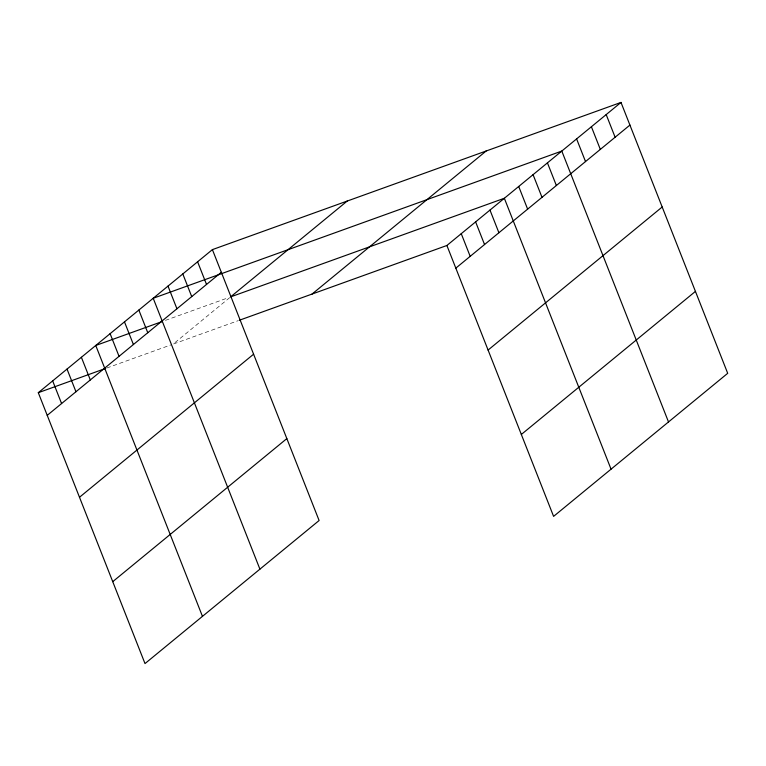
<?xml version="1.0" encoding="UTF-8"?>
<svg xmlns="http://www.w3.org/2000/svg" width="766" height="766" viewBox="0 0 766 766"><rect width="100%" height="100%" fill="white"/><g stroke="black" fill="none" stroke-linecap="round" stroke-linejoin="round"><path stroke-width="0.57" stroke-dasharray="3.83 2.87" d="M229.695 297.639L173.135 344.106L238.188 320.676M165.418 320.38L228.345 297.706M106.838 367.996L170.885 344.92"/><path stroke-width="1.15" d="M212.402 249.62L319.106 520.516L145.004 663.576L38.3 392.69L212.402 249.62L620.996 102.424L727.7 373.31L553.598 516.38L446.894 245.484L620.996 102.424M47.224 415.354L221.326 272.284M347.237 201.046L230.585 296.902L504.344 198.27L611.048 469.165M312.059 294.058L486.161 150.998M79.492 497.268L253.594 354.198M455.818 268.148L629.92 125.078M112.736 581.662L286.838 438.602M488.086 350.062L662.188 207.002M521.33 434.466L695.432 291.396M162.047 321.596L95.75 345.476L202.463 616.371M38.3 392.69L105.718 368.398M239.289 320.274L446.894 245.484M606.193 114.584L615.117 137.238M591.4 126.744L600.324 149.399M576.597 138.905L585.521 161.569M668.507 421.951L561.794 151.065L153.21 298.261L259.913 569.157M547.431 162.861L556.365 185.525M533.069 174.667L542.002 197.331M518.706 186.473L527.63 209.137M489.981 210.076L498.905 232.74M475.619 221.881L484.543 244.546M461.256 233.687L470.18 256.342M197.599 261.78L206.533 284.445M182.806 273.941L191.73 296.605M168.003 286.101L176.936 308.765M138.847 310.067L147.771 332.731M124.485 321.873L133.408 344.537M110.112 333.67L119.046 356.334M81.388 357.282L90.321 379.946M67.025 369.078L75.958 391.742M52.663 380.884L61.586 403.548"/></g></svg>
